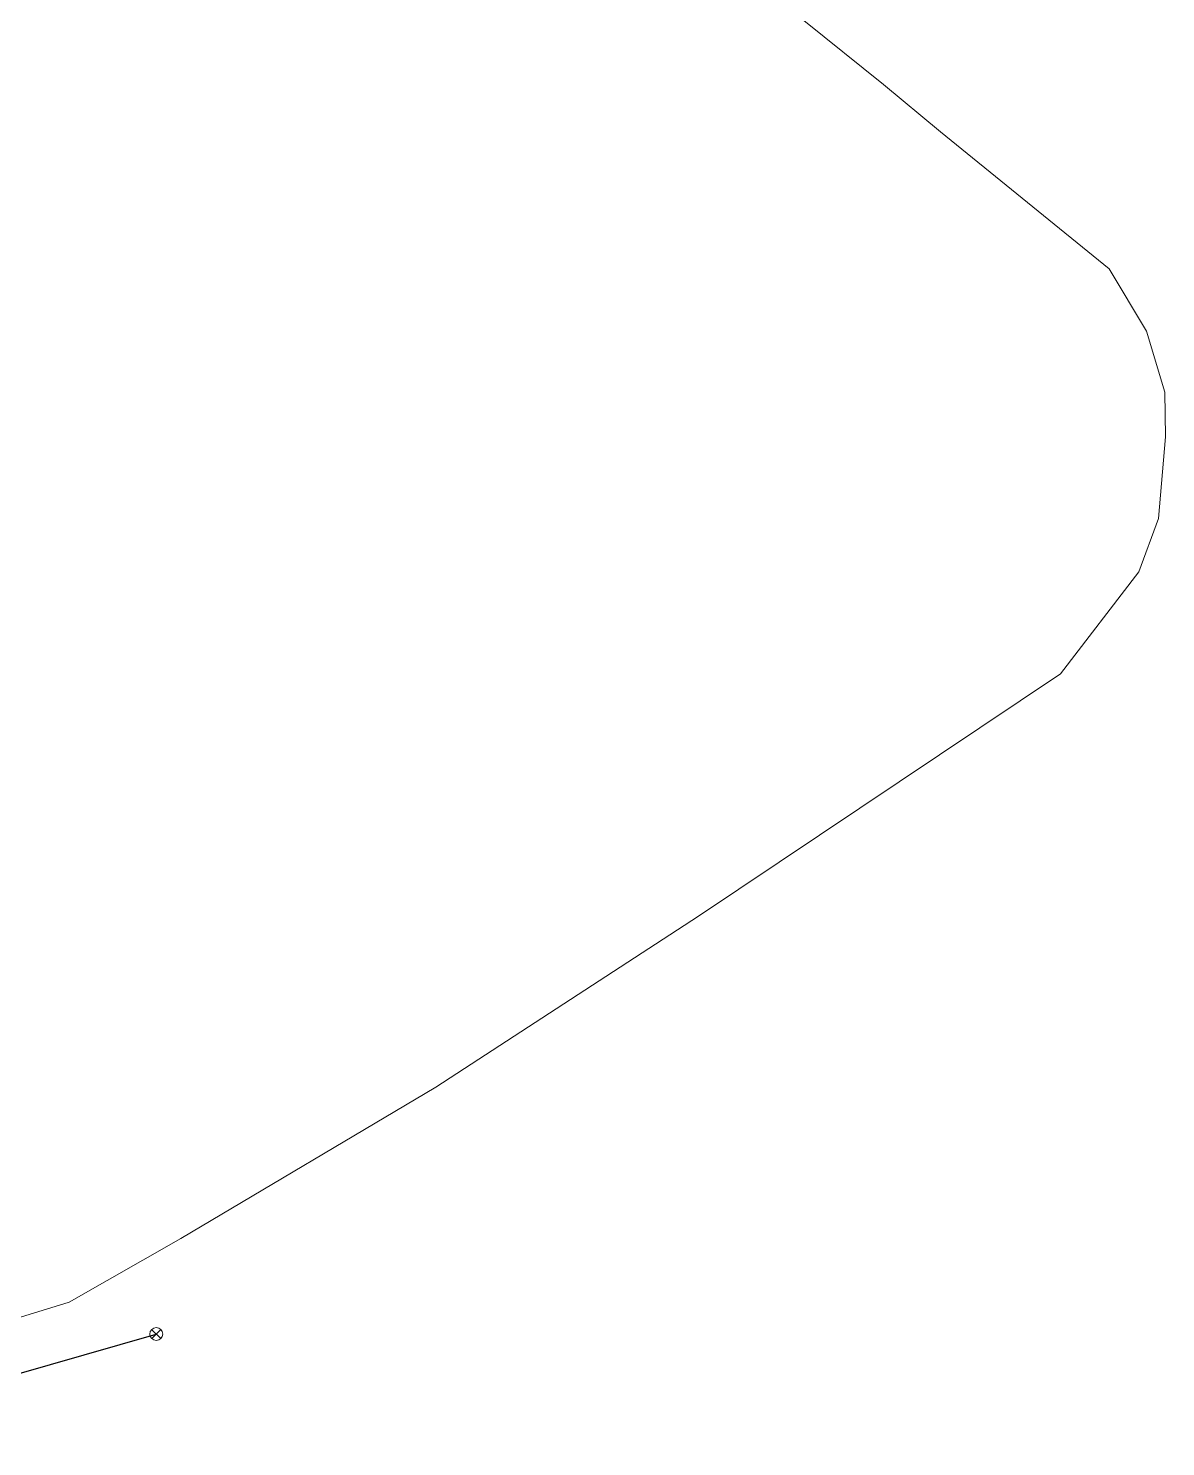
# Model space of a CAD drawing. Header units: metres. Extents: x 105014 to 106600, y 111320 to 118425.
# Drawn here: x 105975.3 to 106080.7, y 117452 to 117583.4 of the extents above; entities that cross this region are included whole.
import ezdxf

# ---------------------------------------------------------------- set-up
doc = ezdxf.new("R2010")
doc.units = ezdxf.units.M
for name, color, linetype, lineweight in [('35-RH-ACUE-MENOR-EXIST', 151, 'CONTINUOUS', 13), ('35-RH-PLUV-COLECTOR', 96, 'CONTINUOUS', 30), ('35-RH-PLUV-NODOS', 94, 'CONTINUOUS', 13)]:
    doc.layers.add(name, color=color, linetype=linetype, lineweight=lineweight)

# ---------------------------------------------------------------- blocks, each defined once
blk = doc.blocks.new('POZO_PLUV')
for p, q in [((-0.42, -0.42), (0.42, 0.42)), ((-0.42, 0.42), (0.42, -0.42))]:
    blk.add_line(p, q)
blk.add_circle((0, 0), 0.6)

msp = doc.modelspace()

# ---------------------------------------------------------------- linework, layer by layer
at = {"layer": '35-RH-ACUE-MENOR-EXIST'}
msp.add_lwpolyline([(105909.37, 117452.18), (105917.45, 117452.93), (105931.15, 117455.18), (105964.14, 117460.8), (105979.13, 117465.4), (105989.47, 117471.32), (106013.09, 117485.34), (106037.45, 117501.17), (106071.01, 117523.63), (106078.26, 117533.09), (106080.07, 117538.04), (106080.74, 117545.6), (106080.65, 117549.72), (106078.97, 117555.38), (106075.52, 117561.17), (106059.87, 117573.86), (106054.6, 117578.24), (106047.22, 117584.16)], dxfattribs=at)
at = {"layer": '35-RH-PLUV-COLECTOR'}
msp.add_lwpolyline([(105950.878, 117452.025), (105987.19, 117462.46)], dxfattribs=at)

# ---------------------------------------------------------------- block references
at = {"layer": '35-RH-PLUV-NODOS', "rotation": 271}
msp.add_blockref('POZO_PLUV', (105987.19, 117462.46), dxfattribs=at)

doc.saveas('drawing.dxf')
